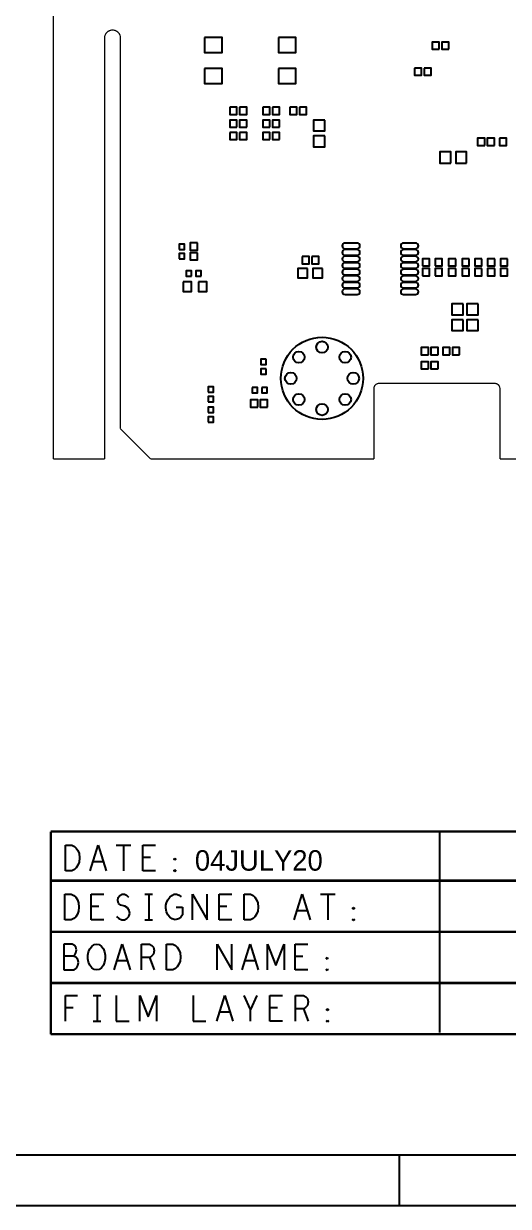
# Model space of a CAD drawing. Extents: x -186 to 234, y -83 to 214.
# Drawn here: x -64.1 to -16, y -83.4 to 33.9 of the extents above; entities that cross this region are included whole.
import ezdxf

# ---------------------------------------------------------------- set-up
doc = ezdxf.new("R2010")
doc.units = 0
for name, color, linetype in [('BG_OUTLINE', 253, 'CONTINUOUS'), ('BG_TITLE_BLOCK', 40, 'CONTINUOUS'), ('DF_OUTLINE_DATA', 2, 'CONTINUOUS'), ('PIN_PASTEMASK_BOTTOM', 85, 'CONTINUOUS')]:
    doc.layers.add(name, color=color, linetype=linetype)

msp = doc.modelspace()

# ---------------------------------------------------------------- linework, layer by layer
at = {"layer": 'BG_OUTLINE', "const_width": 0.127}
for points in [[(-61.149205, 157.020311), (-61.149205, -9.271)], [(-56.069205, 32.512), (-56.069205, 29.972)], [(-54.494405, 32.512), (-54.494405, 29.972)], [(-56.069205, -9.271), (-56.069205, 29.972)], [(-54.494405, 29.972), (-54.494405, -0.77089)], [(-54.494405, -0.77089), (-54.494405, -6.271006)], [(-29.344595, -9.271), (-29.344595, -2.279091)], [(-28.836595, -1.771091), (-17.352493, -1.771091)], [(-16.844493, -2.279091), (-16.844493, -9.271)], [(-54.494405, -6.271006), (-51.494411, -9.271)], [(-61.149205, -9.271), (-56.069205, -9.271)], [(-51.494411, -9.271), (-29.344595, -9.271)], [(-16.844493, -9.271), (-2.844292, -9.271)]]:
    msp.add_lwpolyline(points, dxfattribs=at)
for points in [[(-56.069205, 32.512, -1), (-54.494405, 32.512)], [(-29.344595, -2.279091, -0.414214), (-28.836595, -1.771091)], [(-17.352493, -1.771091, -0.414214), (-16.844493, -2.279091)]]:
    msp.add_lwpolyline(points, format="xyb", dxfattribs=at)
at = {"layer": 'BG_TITLE_BLOCK', "const_width": 0.199898}
for points in [[(-181.015894, -78.348611), (228.984099, -78.348611)], [(-26.815796, -83.348601), (-26.815796, -78.348611)]]:
    msp.add_lwpolyline(points, dxfattribs=at)
at = {"layer": 'BG_TITLE_BLOCK'}
msp.add_lwpolyline([(-186.015909, -83.348601), (233.984089, -83.348601)], dxfattribs=at)
at = {"layer": 'DF_OUTLINE_DATA', "const_width": 0.254}
for points in [[(-61.407015, -46.247304), (-61.407015, -66.364104)], [(66.253385, -46.247304), (-61.407015, -46.247304)], [(-61.407015, -51.124104), (66.253385, -51.124104)], [(-61.407015, -56.204104), (66.253385, -56.204104)], [(-61.407015, -61.284104), (66.253385, -61.284104)], [(-61.407015, -66.364104), (47.279585, -66.364104)]]:
    msp.add_lwpolyline(points, dxfattribs=at)
at = {"layer": 'DF_OUTLINE_DATA'}
for points in [[(-22.824415, -46.354213), (-22.824415, -66.206599)], [(-59.959215, -50.133504), (-59.959215, -47.593504)], [(-59.959215, -47.593504), (-59.324215, -47.593504)], [(-59.324215, -47.593504), (-59.070215, -47.720504)], [(-59.070215, -47.720504), (-58.879715, -47.889897)], [(-58.879715, -47.889897), (-58.721015, -48.143897)], [(-57.514515, -50.133504), (-56.720715, -47.593504)], [(-56.720715, -47.593504), (-55.927015, -50.133504)], [(-54.911015, -47.593504), (-53.450515, -47.593504)], [(-54.180715, -47.593504), (-54.180715, -50.133504)], [(-52.275715, -50.133504), (-52.275715, -47.593504)], [(-52.275715, -47.593504), (-51.005715, -47.593504)], [(-58.721015, -48.143897), (-58.594015, -48.440289)], [(-58.594015, -49.286897), (-58.721015, -49.583111)], [(-58.594015, -48.440289), (-58.562215, -48.863504)], [(-58.562215, -48.863504), (-58.594015, -49.286897)], [(-56.212715, -49.244504), (-57.228715, -49.244504)], [(-51.513715, -48.821111), (-52.275715, -48.821111)], [(-49.164215, -48.948111), (-49.100715, -48.905897)], [(-49.164215, -49.032897), (-49.164215, -48.948111)], [(-49.100715, -49.075289), (-49.164215, -49.032897)], [(-49.100715, -48.905897), (-49.037215, -48.948111)], [(-49.037215, -49.032897), (-49.100715, -49.075289)], [(-49.037215, -48.948111), (-49.037215, -49.032897)], [(-59.324215, -50.133504), (-59.959215, -50.133504)], [(-59.070215, -50.006504), (-59.324215, -50.133504)], [(-58.879715, -49.837289), (-59.070215, -50.006504)], [(-58.721015, -49.583111), (-58.879715, -49.837289)], [(-51.005715, -50.133504), (-52.275715, -50.133504)], [(-49.164215, -50.091111), (-49.100715, -50.048897)], [(-49.164215, -50.175897), (-49.164215, -50.091111)], [(-49.100715, -50.218111), (-49.164215, -50.175897)], [(-49.100715, -50.048897), (-49.037215, -50.091111)], [(-49.037215, -50.175897), (-49.100715, -50.218111)], [(-49.037215, -50.091111), (-49.037215, -50.175897)], [(-60.010015, -55.010304), (-60.010015, -52.470304)], [(-60.010015, -52.470304), (-59.375015, -52.470304)], [(-59.375015, -52.470304), (-59.121015, -52.597304)], [(-59.121015, -52.597304), (-58.930515, -52.766697)], [(-58.930515, -52.766697), (-58.771815, -53.020697)], [(-57.406515, -55.010304), (-57.406515, -52.470304)], [(-57.406515, -52.470304), (-56.136515, -52.470304)], [(-54.771315, -53.105304), (-54.707815, -52.808911)], [(-54.707815, -52.808911), (-54.549015, -52.597304)], [(-54.549015, -52.597304), (-54.326815, -52.470304)], [(-54.326815, -52.470304), (-54.104515, -52.470304)], [(-54.104515, -52.470304), (-53.882315, -52.554911)], [(-53.882315, -52.554911), (-53.691815, -52.766697)], [(-52.072515, -52.470304), (-51.310515, -52.470304)], [(-51.691515, -52.470304), (-51.691515, -55.010304)], [(-49.786515, -53.020697), (-49.596015, -52.766697)], [(-49.596015, -52.766697), (-49.405515, -52.597304)], [(-49.405515, -52.597304), (-49.151515, -52.470304)], [(-49.151515, -52.470304), (-48.929315, -52.470304)], [(-48.929315, -52.470304), (-48.675315, -52.554911)], [(-48.675315, -52.554911), (-48.484815, -52.724304)], [(-47.341815, -55.010304), (-47.341815, -52.470304)], [(-47.341815, -52.470304), (-45.881315, -55.010304)], [(-45.881315, -55.010304), (-45.881315, -52.470304)], [(-44.706515, -55.010304), (-44.706515, -52.470304)], [(-44.706515, -52.470304), (-43.436515, -52.470304)], [(-42.230015, -55.010304), (-42.230015, -52.470304)], [(-42.230015, -52.470304), (-41.595015, -52.470304)], [(-41.595015, -52.470304), (-41.341015, -52.597304)], [(-41.341015, -52.597304), (-41.150515, -52.766697)], [(-41.150515, -52.766697), (-40.991815, -53.020697)], [(-37.245315, -55.010304), (-36.451515, -52.470304)], [(-36.451515, -52.470304), (-35.657815, -55.010304)], [(-34.641815, -52.470304), (-33.181315, -52.470304)], [(-33.911515, -52.470304), (-33.911515, -55.010304)], [(-58.771815, -53.020697), (-58.644815, -53.317089)], [(-58.644815, -53.317089), (-58.613015, -53.740304)], [(-58.613015, -53.740304), (-58.644815, -54.163697)], [(-56.644515, -53.697911), (-57.406515, -53.697911)], [(-54.676015, -53.401697), (-54.771315, -53.105304)], [(-54.453815, -53.570911), (-54.676015, -53.401697)], [(-54.072815, -53.655697), (-54.453815, -53.570911)], [(-53.787015, -53.824911), (-54.072815, -53.655697)], [(-53.628315, -54.079089), (-53.787015, -53.824911)], [(-49.977015, -53.570911), (-49.913515, -53.317089)], [(-49.977015, -53.867304), (-49.977015, -53.570911)], [(-49.913515, -54.205911), (-49.977015, -53.867304)], [(-49.913515, -53.317089), (-49.786515, -53.020697)], [(-48.961015, -53.740304), (-48.326015, -53.740304)], [(-48.326015, -53.740304), (-48.326015, -54.502304)], [(-43.944515, -53.697911), (-44.706515, -53.697911)], [(-40.991815, -53.020697), (-40.864815, -53.317089)], [(-40.864815, -53.317089), (-40.833015, -53.740304)], [(-40.833015, -53.740304), (-40.864815, -54.163697)], [(-31.435015, -53.824911), (-31.371515, -53.782697)], [(-31.435015, -53.909697), (-31.435015, -53.824911)], [(-31.371515, -53.952089), (-31.435015, -53.909697)], [(-31.371515, -53.782697), (-31.308015, -53.824911)], [(-31.308015, -53.909697), (-31.371515, -53.952089)], [(-31.308015, -53.824911), (-31.308015, -53.909697)], [(-59.375015, -55.010304), (-60.010015, -55.010304)], [(-59.121015, -54.883304), (-59.375015, -55.010304)], [(-58.930515, -54.714089), (-59.121015, -54.883304)], [(-58.771815, -54.459911), (-58.930515, -54.714089)], [(-58.644815, -54.163697), (-58.771815, -54.459911)], [(-56.136515, -55.010304), (-57.406515, -55.010304)], [(-54.898315, -54.671697), (-54.644315, -54.883304)], [(-54.644315, -54.883304), (-54.358515, -55.010304)], [(-54.358515, -55.010304), (-54.104515, -55.010304)], [(-54.104515, -55.010304), (-53.850515, -54.883304)], [(-53.850515, -54.883304), (-53.660015, -54.671697)], [(-53.660015, -54.671697), (-53.564815, -54.375304)], [(-53.564815, -54.375304), (-53.628315, -54.079089)], [(-52.072515, -55.010304), (-51.310515, -55.010304)], [(-49.786515, -54.502304), (-49.913515, -54.205911)], [(-49.596015, -54.756304), (-49.786515, -54.502304)], [(-49.373815, -54.925697), (-49.596015, -54.756304)], [(-49.056315, -55.010304), (-49.373815, -54.925697)], [(-48.738815, -54.925697), (-49.056315, -55.010304)], [(-48.516515, -54.756304), (-48.738815, -54.925697)], [(-48.326015, -54.502304), (-48.516515, -54.756304)], [(-43.436515, -55.010304), (-44.706515, -55.010304)], [(-41.595015, -55.010304), (-42.230015, -55.010304)], [(-41.341015, -54.883304), (-41.595015, -55.010304)], [(-41.150515, -54.714089), (-41.341015, -54.883304)], [(-40.991815, -54.459911), (-41.150515, -54.714089)], [(-40.864815, -54.163697), (-40.991815, -54.459911)], [(-35.943515, -54.121304), (-36.959515, -54.121304)], [(-31.435015, -54.967911), (-31.371515, -54.925697)], [(-31.435015, -55.052697), (-31.435015, -54.967911)], [(-31.371515, -55.094911), (-31.435015, -55.052697)], [(-31.371515, -54.925697), (-31.308015, -54.967911)], [(-31.308015, -55.052697), (-31.371515, -55.094911)], [(-31.308015, -54.967911), (-31.308015, -55.052697)], [(-59.273415, -57.431889), (-60.130715, -57.431889)], [(-60.130715, -57.431889), (-60.130715, -59.971889)], [(-59.051215, -57.558889), (-59.273415, -57.431889)], [(-57.336715, -57.643497), (-57.114415, -57.474409)], [(-57.114415, -57.474409), (-56.860415, -57.431889)], [(-56.860415, -57.431889), (-56.606415, -57.474409)], [(-56.606415, -57.474409), (-56.384215, -57.643497)], [(-55.114215, -59.971889), (-54.320415, -57.431889)], [(-54.320415, -57.431889), (-53.526715, -59.971889)], [(-52.415415, -59.971889), (-52.415415, -57.431889)], [(-52.415415, -57.431889), (-51.621715, -57.431889)], [(-51.621715, -57.431889), (-51.367715, -57.558889)], [(-49.938915, -59.971889), (-49.938915, -57.431889)], [(-49.938915, -57.431889), (-49.303915, -57.431889)], [(-49.303915, -57.431889), (-49.049915, -57.558889)], [(-44.890715, -59.971889), (-44.890715, -57.431889)], [(-44.890715, -57.431889), (-43.430215, -59.971889)], [(-43.430215, -59.971889), (-43.430215, -57.431889)], [(-42.414215, -59.971889), (-41.620415, -57.431889)], [(-41.620415, -57.431889), (-40.826715, -59.971889)], [(-39.905915, -59.971889), (-39.905915, -57.431889)], [(-39.905915, -57.431889), (-39.080415, -59.548497)], [(-39.080415, -59.548497), (-38.254915, -57.431889)], [(-38.254915, -57.431889), (-38.254915, -59.971889)], [(-37.175415, -59.971889), (-37.175415, -57.431889)], [(-37.175415, -57.431889), (-35.905415, -57.431889)], [(-59.146415, -58.617409), (-60.130715, -58.617409)], [(-59.146415, -58.617409), (-59.019415, -58.490409)], [(-58.924215, -58.701889), (-59.146415, -58.617409)], [(-58.924215, -57.728409), (-59.051215, -57.558889)], [(-59.019415, -58.490409), (-58.924215, -58.278801)], [(-58.860715, -57.982409), (-58.924215, -57.728409)], [(-58.924215, -58.278801), (-58.860715, -57.982409)], [(-57.717715, -58.532497), (-57.654215, -58.193889)], [(-57.717715, -58.871409), (-57.717715, -58.532497)], [(-57.654215, -58.193889), (-57.527215, -57.897497)], [(-57.527215, -57.897497), (-57.336715, -57.643497)], [(-56.384215, -57.643497), (-56.193715, -57.897497)], [(-56.193715, -57.897497), (-56.066715, -58.193889)], [(-56.066715, -58.193889), (-56.003215, -58.532497)], [(-56.003215, -58.532497), (-56.003215, -58.871409)], [(-51.399415, -58.617409), (-51.621715, -58.744409)], [(-51.208915, -58.405497), (-51.399415, -58.617409)], [(-51.367715, -57.558889), (-51.208915, -57.728409)], [(-51.208915, -57.728409), (-51.145415, -58.066889)], [(-51.145415, -58.066889), (-51.208915, -58.405497)], [(-49.049915, -57.558889), (-48.859415, -57.728409)], [(-48.859415, -57.728409), (-48.700715, -57.982409)], [(-48.700715, -57.982409), (-48.573715, -58.278801)], [(-48.573715, -58.278801), (-48.541915, -58.701889)], [(-36.413415, -58.659497), (-37.175415, -58.659497)], [(-59.082915, -59.971889), (-58.860715, -59.802497)], [(-58.733715, -58.955889), (-58.924215, -58.701889)], [(-58.860715, -59.802497), (-58.733715, -59.548497)], [(-58.670215, -59.252409), (-58.733715, -58.955889)], [(-58.733715, -59.548497), (-58.670215, -59.252409)], [(-57.654215, -59.209889), (-57.717715, -58.871409)], [(-57.527215, -59.506409), (-57.654215, -59.209889)], [(-57.336715, -59.760409), (-57.527215, -59.506409)], [(-57.114415, -59.929497), (-57.336715, -59.760409)], [(-56.384215, -59.760409), (-56.606415, -59.929497)], [(-56.193715, -59.506409), (-56.384215, -59.760409)], [(-56.066715, -59.209889), (-56.193715, -59.506409)], [(-56.003215, -58.871409), (-56.066715, -59.209889)], [(-53.812415, -59.082889), (-54.828415, -59.082889)], [(-51.621715, -58.744409), (-52.415415, -58.744409)], [(-51.621715, -58.744409), (-51.145415, -59.971889)], [(-49.049915, -59.844889), (-49.303915, -59.971889)], [(-48.859415, -59.675801), (-49.049915, -59.844889)], [(-48.700715, -59.421497), (-48.859415, -59.675801)], [(-48.573715, -59.125409), (-48.700715, -59.421497)], [(-48.541915, -58.701889), (-48.573715, -59.125409)], [(-41.112415, -59.082889), (-42.128415, -59.082889)], [(-34.063915, -58.786497), (-34.000415, -58.744409)], [(-34.063915, -58.871409), (-34.063915, -58.786497)], [(-34.000415, -58.913801), (-34.063915, -58.871409)], [(-34.000415, -58.744409), (-33.936915, -58.786497)], [(-33.936915, -58.871409), (-34.000415, -58.913801)], [(-33.936915, -58.786497), (-33.936915, -58.871409)], [(-60.130715, -59.971889), (-59.082915, -59.971889)], [(-56.860415, -59.971889), (-57.114415, -59.929497)], [(-56.606415, -59.929497), (-56.860415, -59.971889)], [(-49.303915, -59.971889), (-49.938915, -59.971889)], [(-35.905415, -59.971889), (-37.175415, -59.971889)], [(-34.063915, -59.929497), (-34.000415, -59.887409)], [(-34.063915, -60.014409), (-34.063915, -59.929497)], [(-34.000415, -60.056497), (-34.063915, -60.014409)], [(-34.000415, -59.887409), (-33.936915, -59.929497)], [(-33.936915, -60.014409), (-34.000415, -60.056497)], [(-33.936915, -59.929497), (-33.936915, -60.014409)], [(-59.965615, -65.068704), (-59.965615, -62.528704)], [(-59.965615, -62.528704), (-58.759115, -62.528704)], [(-57.203315, -62.528704), (-56.441315, -62.528704)], [(-56.822315, -62.528704), (-56.822315, -65.068704)], [(-54.917315, -62.528704), (-54.917315, -65.068704)], [(-52.567815, -65.068704), (-52.567815, -62.528704)], [(-52.567815, -62.528704), (-51.742315, -64.645311)], [(-51.742315, -64.645311), (-50.916815, -62.528704)], [(-50.916815, -62.528704), (-50.916815, -65.068704)], [(-47.297315, -62.528704), (-47.297315, -65.068704)], [(-44.916115, -65.068704), (-44.122315, -62.528704)], [(-44.122315, -62.528704), (-43.328615, -65.068704)], [(-41.582315, -63.925704), (-42.217315, -62.528704)], [(-40.947315, -62.528704), (-41.582315, -63.925704)], [(-39.677315, -65.068704), (-39.677315, -62.528704)], [(-39.677315, -62.528704), (-38.407315, -62.528704)], [(-37.137315, -65.068704), (-37.137315, -62.528704)], [(-37.137315, -62.528704), (-36.343615, -62.528704)], [(-36.343615, -62.528704), (-36.089615, -62.655704)], [(-36.089615, -62.655704), (-35.930815, -62.825097)], [(-35.930815, -62.825097), (-35.867315, -63.163704)], [(-35.867315, -63.163704), (-35.930815, -63.502311)], [(-59.203615, -63.756311), (-59.965615, -63.756311)], [(-43.614315, -64.179704), (-44.630315, -64.179704)], [(-41.582315, -65.068704), (-41.582315, -63.925704)], [(-38.915315, -63.756311), (-39.677315, -63.756311)], [(-36.343615, -63.841097), (-37.137315, -63.841097)], [(-36.121315, -63.714097), (-36.343615, -63.841097)], [(-36.343615, -63.841097), (-35.867315, -65.068704)], [(-35.930815, -63.502311), (-36.121315, -63.714097)], [(-34.025815, -63.883311), (-33.962315, -63.841097)], [(-34.025815, -63.968097), (-34.025815, -63.883311)], [(-33.962315, -64.010489), (-34.025815, -63.968097)], [(-33.962315, -63.841097), (-33.898815, -63.883311)], [(-33.898815, -63.968097), (-33.962315, -64.010489)], [(-33.898815, -63.883311), (-33.898815, -63.968097)], [(-57.203315, -65.068704), (-56.441315, -65.068704)], [(-54.917315, -65.068704), (-53.647315, -65.068704)], [(-47.297315, -65.068704), (-46.027315, -65.068704)], [(-38.407315, -65.068704), (-39.677315, -65.068704)], [(-34.025815, -65.026311), (-33.962315, -64.984097)], [(-34.025815, -65.111097), (-34.025815, -65.026311)], [(-33.962315, -65.153311), (-34.025815, -65.111097)], [(-33.962315, -64.984097), (-33.898815, -65.026311)], [(-33.898815, -65.111097), (-33.962315, -65.153311)], [(-33.898815, -65.026311), (-33.898815, -65.111097)]]:
    msp.add_lwpolyline(points, dxfattribs=at)
at = {"layer": 'PIN_PASTEMASK_BOTTOM'}
for points in [[(-46.141005, 32.549998), (-46.141005, 31.076798), (-44.413805, 31.076798), (-44.413805, 32.549998)], [(-38.813816, 32.549998), (-38.813816, 31.076798), (-37.086616, 31.076798), (-37.086616, 32.549998)], [(-22.86381, 31.396889), (-22.86381, 32.108089), (-23.57501, 32.108089), (-23.57501, 31.396889)], [(-21.901099, 31.396889), (-21.901099, 32.108089), (-22.612299, 32.108089), (-22.612299, 31.396889)], [(-46.141005, 29.476802), (-46.141005, 28.003602), (-44.413805, 28.003602), (-44.413805, 29.476802)], [(-38.813816, 29.476802), (-38.813816, 28.003602), (-37.086616, 28.003602), (-37.086616, 29.476802)], [(-25.325121, 29.517289), (-25.325121, 28.806089), (-24.613921, 28.806089), (-24.613921, 29.517289)], [(-24.36241, 29.517289), (-24.36241, 28.806089), (-23.65121, 28.806089), (-23.65121, 29.517289)], [(-43.642813, 25.637998), (-43.642813, 24.926798), (-42.931613, 24.926798), (-42.931613, 25.637998)], [(-42.680103, 25.637998), (-42.680103, 24.926798), (-41.968903, 24.926798), (-41.968903, 25.637998)], [(-40.376907, 25.637998), (-40.376907, 24.926798), (-39.665707, 24.926798), (-39.665707, 25.637998)], [(-39.414196, 25.637998), (-39.414196, 24.926798), (-38.702996, 24.926798), (-38.702996, 25.637998)], [(-37.699721, 25.6286), (-37.699721, 24.9174), (-36.988521, 24.9174), (-36.988521, 25.6286)], [(-36.737011, 25.6286), (-36.737011, 24.9174), (-36.025811, 24.9174), (-36.025811, 25.6286)], [(-42.934103, 23.656798), (-42.934103, 24.367998), (-43.645303, 24.367998), (-43.645303, 23.656798)], [(-41.971392, 23.656798), (-41.971392, 24.367998), (-42.682592, 24.367998), (-42.682592, 23.656798)], [(-39.667917, 23.656798), (-39.667917, 24.367998), (-40.379117, 24.367998), (-40.379117, 23.656798)], [(-38.705206, 23.656798), (-38.705206, 24.367998), (-39.416406, 24.367998), (-39.416406, 23.656798)], [(-34.225205, 24.361394), (-35.342805, 24.361394), (-35.342805, 23.289006), (-34.225205, 23.289006)], [(-43.642813, 23.140899), (-43.642813, 22.429699), (-42.931613, 22.429699), (-42.931613, 23.140899)], [(-42.680103, 23.140899), (-42.680103, 22.429699), (-41.968903, 22.429699), (-41.968903, 23.140899)], [(-39.665605, 22.429699), (-39.665605, 23.140899), (-40.376805, 23.140899), (-40.376805, 22.429699)], [(-38.702894, 22.429699), (-38.702894, 23.140899), (-39.414094, 23.140899), (-39.414094, 22.429699)], [(-34.225205, 22.786594), (-35.342805, 22.786594), (-35.342805, 21.714206), (-34.225205, 21.714206)], [(-18.34261, 21.846489), (-18.34261, 22.557689), (-19.05381, 22.557689), (-19.05381, 21.846489)], [(-17.379899, 21.846489), (-17.379899, 22.557689), (-18.091099, 22.557689), (-18.091099, 21.846489)], [(-16.892321, 22.557689), (-16.892321, 21.846489), (-16.181121, 21.846489), (-16.181121, 22.557689)], [(-21.722817, 20.0914), (-21.722817, 21.209), (-22.795205, 21.209), (-22.795205, 20.0914)], [(-20.148017, 20.0914), (-20.148017, 21.209), (-21.220405, 21.209), (-21.220405, 20.0914)], [(-48.662311, 11.529111), (-48.128911, 11.529111), (-48.128911, 12.062511), (-48.662311, 12.062511)], [(-46.853805, 12.164111), (-47.565005, 12.164111), (-47.565005, 11.452911), (-46.853805, 11.452911)], [(-48.662311, 10.5791), (-48.128911, 10.5791), (-48.128911, 11.1125), (-48.662311, 11.1125)], [(-46.853805, 11.2014), (-47.565005, 11.2014), (-47.565005, 10.4902), (-46.853805, 10.4902)], [(-36.480521, 10.8204), (-36.480521, 10.1092), (-35.769321, 10.1092), (-35.769321, 10.8204)], [(-35.517811, 10.8204), (-35.517811, 10.1092), (-34.806611, 10.1092), (-34.806611, 10.8204)], [(-24.54021, 9.883089), (-23.82901, 9.883089), (-23.82901, 10.594289), (-24.54021, 10.594289)], [(-23.27021, 9.883089), (-22.55901, 9.883089), (-22.55901, 10.594289), (-23.27021, 10.594289)], [(-21.22551, 10.5918), (-21.93671, 10.5918), (-21.93671, 9.8806), (-21.22551, 9.8806)], [(-19.89201, 10.5918), (-20.60321, 10.5918), (-20.60321, 9.8806), (-19.89201, 9.8806)], [(-18.62201, 10.5918), (-19.33321, 10.5918), (-19.33321, 9.8806), (-18.62201, 9.8806)], [(-17.35201, 10.5918), (-18.06321, 10.5918), (-18.06321, 9.8806), (-17.35201, 9.8806)], [(-16.08201, 10.5918), (-16.79321, 10.5918), (-16.79321, 9.8806), (-16.08201, 9.8806)], [(-47.43831, 8.8773), (-47.43831, 9.4107), (-47.97171, 9.4107), (-47.97171, 8.8773)], [(-46.488299, 8.8773), (-46.488299, 9.4107), (-47.021699, 9.4107), (-47.021699, 8.8773)], [(-35.944048, 9.64565), (-36.896548, 9.64565), (-36.896548, 8.69315), (-35.944048, 8.69315)], [(-34.443873, 9.64565), (-35.396373, 9.64565), (-35.396373, 8.69315), (-34.443873, 8.69315)], [(-24.54021, 8.920378), (-23.82901, 8.920378), (-23.82901, 9.631578), (-24.54021, 9.631578)], [(-23.27021, 8.920378), (-22.55901, 8.920378), (-22.55901, 9.631578), (-23.27021, 9.631578)], [(-21.22551, 9.629089), (-21.93671, 9.629089), (-21.93671, 8.917889), (-21.22551, 8.917889)], [(-19.89201, 9.629089), (-20.60321, 9.629089), (-20.60321, 8.917889), (-19.89201, 8.917889)], [(-18.62201, 9.629089), (-19.33321, 9.629089), (-19.33321, 8.917889), (-18.62201, 8.917889)], [(-17.35201, 9.629089), (-18.06321, 9.629089), (-18.06321, 8.917889), (-17.35201, 8.917889)], [(-16.08201, 9.629089), (-16.79321, 9.629089), (-16.79321, 8.917889), (-16.08201, 8.917889)], [(-48.271405, 8.3058), (-48.271405, 7.3406), (-47.458605, 7.3406), (-47.458605, 8.3058)], [(-46.747405, 8.3058), (-46.747405, 7.3406), (-45.934605, 7.3406), (-45.934605, 8.3058)], [(-20.479715, 6.114796), (-21.597315, 6.114796), (-21.597315, 5.042408), (-20.479715, 5.042408)], [(-19.003493, 6.114796), (-20.121093, 6.114796), (-20.121093, 5.042408), (-19.003493, 5.042408)], [(-20.479715, 4.539996), (-21.597315, 4.539996), (-21.597315, 3.467608), (-20.479715, 3.467608)], [(-19.003493, 4.539996), (-20.121093, 4.539996), (-20.121093, 3.467608), (-19.003493, 3.467608)], [(-23.935411, 1.0668), (-23.935411, 1.778), (-24.646611, 1.778), (-24.646611, 1.0668)], [(-22.9727, 1.0668), (-22.9727, 1.778), (-23.6839, 1.778), (-23.6839, 1.0668)], [(-21.801811, 1.0668), (-21.801811, 1.778), (-22.513011, 1.778), (-22.513011, 1.0668)], [(-20.8391, 1.0668), (-20.8391, 1.778), (-21.5503, 1.778), (-21.5503, 1.0668)], [(-40.040814, 0.626618), (-40.574214, 0.626618), (-40.574214, 0.093218), (-40.040814, 0.093218)], [(-23.935411, -0.3302), (-23.935411, 0.381), (-24.646611, 0.381), (-24.646611, -0.3302)], [(-22.9727, -0.3302), (-22.9727, 0.381), (-23.6839, 0.381), (-23.6839, -0.3302)], [(-40.040814, -0.323393), (-40.574214, -0.323393), (-40.574214, -0.856793), (-40.040814, -0.856793)], [(-45.799553, -2.65557), (-45.266153, -2.65557), (-45.266153, -2.12217), (-45.799553, -2.12217)], [(-41.432912, -2.183613), (-41.432912, -2.717013), (-40.899512, -2.717013), (-40.899512, -2.183613)], [(-40.482901, -2.183613), (-40.482901, -2.717013), (-39.949501, -2.717013), (-39.949501, -2.183613)], [(-45.799553, -3.605581), (-45.266153, -3.605581), (-45.266153, -3.072181), (-45.799553, -3.072181)], [(-40.873096, -4.126103), (-40.873096, -3.414903), (-41.584296, -3.414903), (-41.584296, -4.126103)], [(-39.910385, -4.126103), (-39.910385, -3.414903), (-40.621585, -3.414903), (-40.621585, -4.126103)], [(-45.800315, -4.664507), (-45.266915, -4.664507), (-45.266915, -4.131107), (-45.800315, -4.131107)], [(-45.800315, -5.614518), (-45.266915, -5.614518), (-45.266915, -5.081118), (-45.800315, -5.081118)]]:
    msp.add_lwpolyline(points, close=True, dxfattribs=at)
for points in [[(-31.010555, 12.152503), (-32.210451, 12.152503, 1), (-32.210451, 11.600104), (-31.010555, 11.600104, 1)], [(-25.21077, 12.152503), (-26.410666, 12.152503, 1), (-26.410666, 11.600104), (-25.21077, 11.600104, 1)], [(-31.010555, 11.502492), (-32.210451, 11.502492, 1), (-32.210451, 10.950092), (-31.010555, 10.950092, 1)], [(-31.010555, 10.852506), (-32.210451, 10.852506, 1), (-32.210451, 10.300106), (-31.010555, 10.300106, 1)], [(-25.21077, 11.502492), (-26.410666, 11.502492, 1), (-26.410666, 10.950092), (-25.21077, 10.950092, 1)], [(-25.21077, 10.852506), (-26.410666, 10.852506, 1), (-26.410666, 10.300106), (-25.21077, 10.300106, 1)], [(-31.010555, 10.202494), (-32.210451, 10.202494, 1), (-32.210451, 9.650095), (-31.010555, 9.650095, 1)], [(-31.010555, 9.552305), (-32.210451, 9.552305, 1), (-32.210451, 8.999906), (-31.010555, 8.999906, 1)], [(-25.21077, 10.202494), (-26.410666, 10.202494, 1), (-26.410666, 9.650095), (-25.21077, 9.650095, 1)], [(-25.21077, 9.552305), (-26.410666, 9.552305, 1), (-26.410666, 8.999906), (-25.21077, 8.999906, 1)], [(-31.010555, 8.902294), (-32.210451, 8.902294, 1), (-32.210451, 8.349894), (-31.010555, 8.349894, 1)], [(-31.010555, 8.252308), (-32.210451, 8.252308, 1), (-32.210451, 7.699908), (-31.010555, 7.699908, 1)], [(-25.21077, 8.902294), (-26.410666, 8.902294, 1), (-26.410666, 8.349894), (-25.21077, 8.349894, 1)], [(-25.21077, 8.252308), (-26.410666, 8.252308, 1), (-26.410666, 7.699908), (-25.21077, 7.699908, 1)], [(-31.010555, 7.602296), (-32.210451, 7.602296, 1), (-32.210451, 7.049897), (-31.010555, 7.049897, 1)], [(-25.21077, 7.602296), (-26.410666, 7.602296, 1), (-26.410666, 7.049897), (-25.21077, 7.049897, 1)]]:
    msp.add_lwpolyline(points, format="xyb", close=True, dxfattribs=at)
for centre, radius in [((-34.494394, -1.27), 4.076205), ((-34.494394, 1.830095), 0.576199), ((-36.794389, 0.830097), 0.576199), ((-32.194398, 0.830097), 0.576199), ((-37.594489, -1.27), 0.576199), ((-31.394298, -1.27), 0.576199), ((-36.794389, -3.370097), 0.576199), ((-32.194398, -3.370097), 0.576199), ((-34.494394, -4.370095), 0.576199)]:
    msp.add_circle(centre, radius, dxfattribs=at)

# ---------------------------------------------------------------- texts
at = {"layer": 'DF_OUTLINE_DATA'}
msp.add_text('04JULY20', height=2.032, dxfattribs=at).set_placement((-47.110244, -50.134164))

doc.saveas('drawing.dxf')
